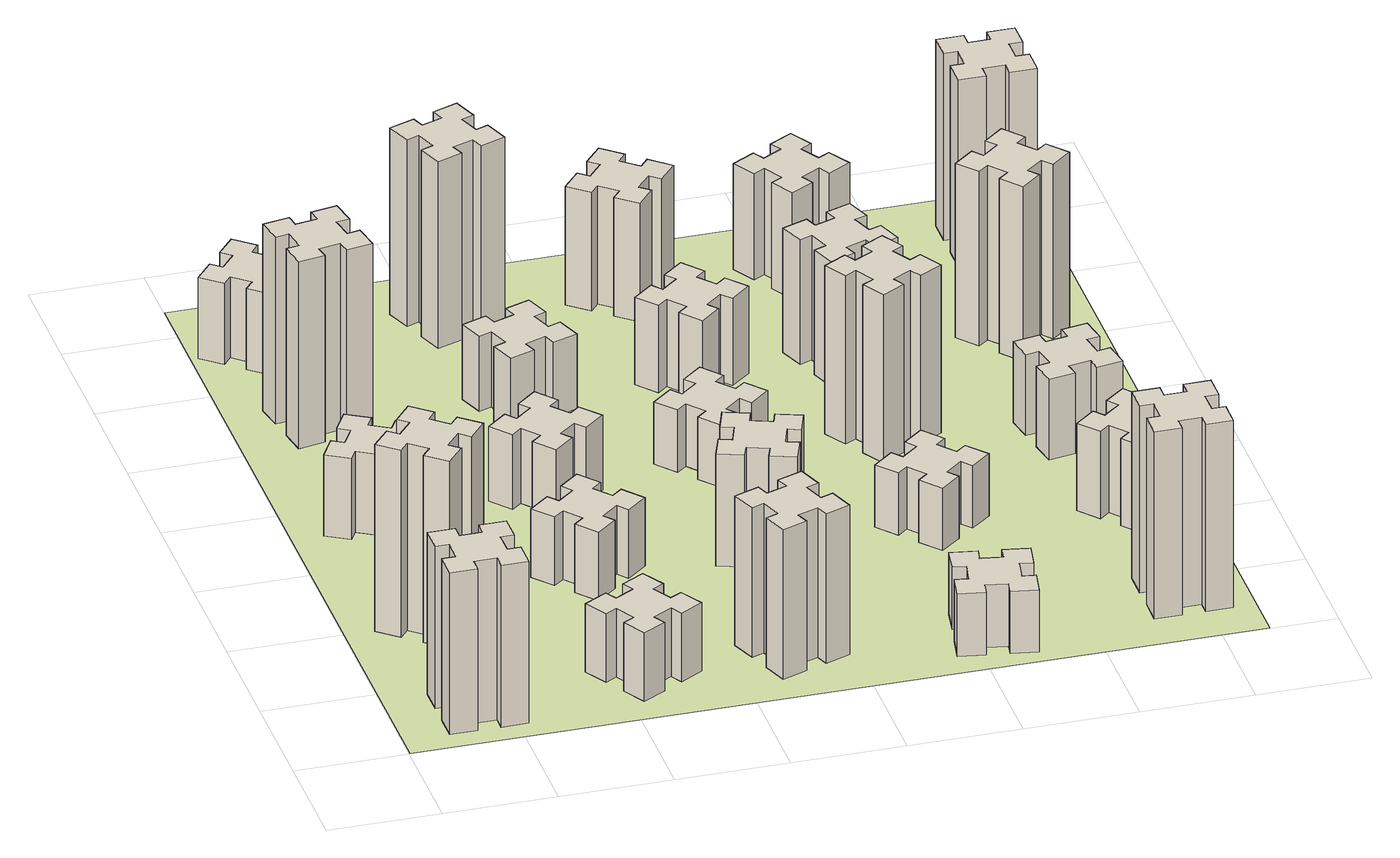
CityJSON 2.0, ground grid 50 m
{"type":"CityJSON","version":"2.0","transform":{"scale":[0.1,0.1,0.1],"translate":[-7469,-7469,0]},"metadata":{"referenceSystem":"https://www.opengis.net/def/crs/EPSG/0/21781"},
"CityObjects":{
"building1":{"type":"Building","attributes":{"class":"1000","function":"1000","usage":"1000","yearOfConstruction":2016,"roofType":"1000","measuredHeight":78,"storeysAboveGround":30,"storeysBelowGround":0},"geometry":[{"type":"Solid","lod":"1","boundaries":[[[[0,1,2,3,4,5,6,7,8,9,10,11,12,13,14,15,16,17,18,19]],[[17,16,20,21]],[[16,15,22,20]],[[15,14,23,22]],[[14,13,24,23]],[[13,12,25,24]],[[12,11,26,25]],[[11,10,27,26]],[[10,9,28,27]],[[9,8,29,28]],[[8,7,30,29]],[[7,6,31,30]],[[6,5,32,31]],[[5,4,33,32]],[[4,3,34,33]],[[3,2,35,34]],[[2,1,36,35]],[[1,0,37,36]],[[0,19,38,37]],[[19,18,39,38]],[[18,17,21,39]],[[24,25,26,27,28,29,30,31,32,33,34,35,36,37,38,39,21,20,22,23]]]]}]},
"building2":{"type":"Building","attributes":{"class":"1000","function":"1000","usage":"1000","yearOfConstruction":2016,"roofType":"1000","measuredHeight":90,"storeysAboveGround":30,"storeysBelowGround":0},"geometry":[{"type":"Solid","lod":"1","boundaries":[[[[40,41,42,43,44,45,46,47,48,49,50,51,52,53,54,55,56,57,58,59]],[[57,56,60,61]],[[56,55,62,60]],[[55,54,63,62]],[[54,53,64,63]],[[53,52,65,64]],[[52,51,66,65]],[[51,50,67,66]],[[50,49,68,67]],[[49,48,69,68]],[[48,47,70,69]],[[47,46,71,70]],[[46,45,72,71]],[[45,44,73,72]],[[44,43,74,73]],[[43,42,75,74]],[[42,41,76,75]],[[41,40,77,76]],[[40,59,78,77]],[[59,58,79,78]],[[58,57,61,79]],[[64,65,66,67,68,69,70,71,72,73,74,75,76,77,78,79,61,60,62,63]]]]}]},
"building3":{"type":"Building","attributes":{"class":"1000","function":"1000","usage":"1000","yearOfConstruction":2016,"roofType":"1000","measuredHeight":39,"storeysAboveGround":30,"storeysBelowGround":0},"geometry":[{"type":"Solid","lod":"1","boundaries":[[[[80,81,82,83,84,85,86,87,88,89,90,91,92,93,94,95,96,97,98,99]],[[97,96,100,101]],[[96,95,102,100]],[[95,94,103,102]],[[94,93,104,103]],[[93,92,105,104]],[[92,91,106,105]],[[91,90,107,106]],[[90,89,108,107]],[[89,88,109,108]],[[88,87,110,109]],[[87,86,111,110]],[[86,85,112,111]],[[85,84,113,112]],[[84,83,114,113]],[[83,82,115,114]],[[82,81,116,115]],[[81,80,117,116]],[[80,99,118,117]],[[99,98,119,118]],[[98,97,101,119]],[[104,105,106,107,108,109,110,111,112,113,114,115,116,117,118,119,101,100,102,103]]]]}]},
"building4":{"type":"Building","attributes":{"class":"1000","function":"1000","usage":"1000","yearOfConstruction":2016,"roofType":"1000","measuredHeight":90,"storeysAboveGround":30,"storeysBelowGround":0},"geometry":[{"type":"Solid","lod":"1","boundaries":[[[[120,121,122,123,124,125,126,127,128,129,130,131,132,133,134,135,136,137,138,139]],[[137,136,140,141]],[[136,135,142,140]],[[135,134,143,142]],[[134,133,144,143]],[[133,132,145,144]],[[132,131,146,145]],[[131,130,147,146]],[[130,129,148,147]],[[129,128,149,148]],[[128,127,150,149]],[[127,126,151,150]],[[126,125,152,151]],[[125,124,153,152]],[[124,123,154,153]],[[123,122,155,154]],[[122,121,156,155]],[[121,120,157,156]],[[120,139,158,157]],[[139,138,159,158]],[[138,137,141,159]],[[144,145,146,147,148,149,150,151,152,153,154,155,156,157,158,159,141,140,142,143]]]]}]},
"building5":{"type":"Building","attributes":{"class":"1000","function":"1000","usage":"1000","yearOfConstruction":2016,"roofType":"1000","measuredHeight":33,"storeysAboveGround":30,"storeysBelowGround":0},"geometry":[{"type":"Solid","lod":"1","boundaries":[[[[160,161,162,163,164,165,166,167,168,169,170,171,172,173,174,175,176,177,178,179]],[[177,176,180,181]],[[176,175,182,180]],[[175,174,183,182]],[[174,173,184,183]],[[173,172,185,184]],[[172,171,186,185]],[[171,170,187,186]],[[170,169,188,187]],[[169,168,189,188]],[[168,167,190,189]],[[167,166,191,190]],[[166,165,192,191]],[[165,164,193,192]],[[164,163,194,193]],[[163,162,195,194]],[[162,161,196,195]],[[161,160,197,196]],[[160,179,198,197]],[[179,178,199,198]],[[178,177,181,199]],[[184,185,186,187,188,189,190,191,192,193,194,195,196,197,198,199,181,180,182,183]]]]}]},
"building6":{"type":"Building","attributes":{"class":"1000","function":"1000","usage":"1000","yearOfConstruction":2016,"roofType":"1000","measuredHeight":39,"storeysAboveGround":30,"storeysBelowGround":0},"geometry":[{"type":"Solid","lod":"1","boundaries":[[[[200,201,202,203,204,205,206,207,208,209,210,211,212,213,214,215,216,217,218,219]],[[217,216,220,221]],[[216,215,222,220]],[[215,214,223,222]],[[214,213,224,223]],[[213,212,225,224]],[[212,211,226,225]],[[211,210,227,226]],[[210,209,228,227]],[[209,208,229,228]],[[208,207,230,229]],[[207,206,231,230]],[[206,205,232,231]],[[205,204,233,232]],[[204,203,234,233]],[[203,202,235,234]],[[202,201,236,235]],[[201,200,237,236]],[[200,219,238,237]],[[219,218,239,238]],[[218,217,221,239]],[[224,225,226,227,228,229,230,231,232,233,234,235,236,237,238,239,221,220,222,223]]]]}]},
"building7":{"type":"Building","attributes":{"class":"1000","function":"1000","usage":"1000","yearOfConstruction":2016,"roofType":"1000","measuredHeight":33,"storeysAboveGround":30,"storeysBelowGround":0},"geometry":[{"type":"Solid","lod":"1","boundaries":[[[[240,241,242,243,244,245,246,247,248,249,250,251,252,253,254,255,256,257,258,259]],[[257,256,260,261]],[[256,255,262,260]],[[255,254,263,262]],[[254,253,264,263]],[[253,252,265,264]],[[252,251,266,265]],[[251,250,267,266]],[[250,249,268,267]],[[249,248,269,268]],[[248,247,270,269]],[[247,246,271,270]],[[246,245,272,271]],[[245,244,273,272]],[[244,243,274,273]],[[243,242,275,274]],[[242,241,276,275]],[[241,240,277,276]],[[240,259,278,277]],[[259,258,279,278]],[[258,257,261,279]],[[264,265,266,267,268,269,270,271,272,273,274,275,276,277,278,279,261,260,262,263]]]]}]},
"building8":{"type":"Building","attributes":{"class":"1000","function":"1000","usage":"1000","yearOfConstruction":2016,"roofType":"1000","measuredHeight":36,"storeysAboveGround":30,"storeysBelowGround":0},"geometry":[{"type":"Solid","lod":"1","boundaries":[[[[280,281,282,283,284,285,286,287,288,289,290,291,292,293,294,295,296,297,298,299]],[[297,296,300,301]],[[296,295,302,300]],[[295,294,303,302]],[[294,293,304,303]],[[293,292,305,304]],[[292,291,306,305]],[[291,290,307,306]],[[290,289,308,307]],[[289,288,309,308]],[[288,287,310,309]],[[287,286,311,310]],[[286,285,312,311]],[[285,284,313,312]],[[284,283,314,313]],[[283,282,315,314]],[[282,281,316,315]],[[281,280,317,316]],[[280,299,318,317]],[[299,298,319,318]],[[298,297,301,319]],[[304,305,306,307,308,309,310,311,312,313,314,315,316,317,318,319,301,300,302,303]]]]}]},
"building9":{"type":"Building","attributes":{"class":"1000","function":"1000","usage":"1000","yearOfConstruction":2016,"roofType":"1000","measuredHeight":72,"storeysAboveGround":30,"storeysBelowGround":0},"geometry":[{"type":"Solid","lod":"1","boundaries":[[[[320,321,322,323,324,325,326,327,328,329,330,331,332,333,334,335,336,337,338,339]],[[337,336,340,341]],[[336,335,342,340]],[[335,334,343,342]],[[334,333,344,343]],[[333,332,345,344]],[[332,331,346,345]],[[331,330,347,346]],[[330,329,348,347]],[[329,328,349,348]],[[328,327,350,349]],[[327,326,351,350]],[[326,325,352,351]],[[325,324,353,352]],[[324,323,354,353]],[[323,322,355,354]],[[322,321,356,355]],[[321,320,357,356]],[[320,339,358,357]],[[339,338,359,358]],[[338,337,341,359]],[[344,345,346,347,348,349,350,351,352,353,354,355,356,357,358,359,341,340,342,343]]]]}]},
"building10":{"type":"Building","attributes":{"class":"1000","function":"1000","usage":"1000","yearOfConstruction":2016,"roofType":"1000","measuredHeight":36,"storeysAboveGround":30,"storeysBelowGround":0},"geometry":[{"type":"Solid","lod":"1","boundaries":[[[[360,361,362,363,364,365,366,367,368,369,370,371,372,373,374,375,376,377,378,379]],[[377,376,380,381]],[[376,375,382,380]],[[375,374,383,382]],[[374,373,384,383]],[[373,372,385,384]],[[372,371,386,385]],[[371,370,387,386]],[[370,369,388,387]],[[369,368,389,388]],[[368,367,390,389]],[[367,366,391,390]],[[366,365,392,391]],[[365,364,393,392]],[[364,363,394,393]],[[363,362,395,394]],[[362,361,396,395]],[[361,360,397,396]],[[360,379,398,397]],[[379,378,399,398]],[[378,377,381,399]],[[384,385,386,387,388,389,390,391,392,393,394,395,396,397,398,399,381,380,382,383]]]]}]},
"building11":{"type":"Building","attributes":{"class":"1000","function":"1000","usage":"1000","yearOfConstruction":2016,"roofType":"1000","measuredHeight":90,"storeysAboveGround":30,"storeysBelowGround":0},"geometry":[{"type":"Solid","lod":"1","boundaries":[[[[400,401,402,403,404,405,406,407,408,409,410,411,412,413,414,415,416,417,418,419]],[[417,416,420,421]],[[416,415,422,420]],[[415,414,423,422]],[[414,413,424,423]],[[413,412,425,424]],[[412,411,426,425]],[[411,410,427,426]],[[410,409,428,427]],[[409,408,429,428]],[[408,407,430,429]],[[407,406,431,430]],[[406,405,432,431]],[[405,404,433,432]],[[404,403,434,433]],[[403,402,435,434]],[[402,401,436,435]],[[401,400,437,436]],[[400,419,438,437]],[[419,418,439,438]],[[418,417,421,439]],[[424,425,426,427,428,429,430,431,432,433,434,435,436,437,438,439,421,420,422,423]]]]}]},
"building12":{"type":"Building","attributes":{"class":"1000","function":"1000","usage":"1000","yearOfConstruction":2016,"roofType":"1000","measuredHeight":54,"storeysAboveGround":30,"storeysBelowGround":0},"geometry":[{"type":"Solid","lod":"1","boundaries":[[[[440,441,442,443,444,445,446,447,448,449,450,451,452,453,454,455,456,457,458,459]],[[457,456,460,461]],[[456,455,462,460]],[[455,454,463,462]],[[454,453,464,463]],[[453,452,465,464]],[[452,451,466,465]],[[451,450,467,466]],[[450,449,468,467]],[[449,448,469,468]],[[448,447,470,469]],[[447,446,471,470]],[[446,445,472,471]],[[445,444,473,472]],[[444,443,474,473]],[[443,442,475,474]],[[442,441,476,475]],[[441,440,477,476]],[[440,459,478,477]],[[459,458,479,478]],[[458,457,461,479]],[[464,465,466,467,468,469,470,471,472,473,474,475,476,477,478,479,461,460,462,463]]]]}]},
"building13":{"type":"Building","attributes":{"class":"1000","function":"1000","usage":"1000","yearOfConstruction":2016,"roofType":"1000","measuredHeight":30,"storeysAboveGround":30,"storeysBelowGround":0},"geometry":[{"type":"Solid","lod":"1","boundaries":[[[[480,481,482,483,484,485,486,487,488,489,490,491,492,493,494,495,496,497,498,499]],[[497,496,500,501]],[[496,495,502,500]],[[495,494,503,502]],[[494,493,504,503]],[[493,492,505,504]],[[492,491,506,505]],[[491,490,507,506]],[[490,489,508,507]],[[489,488,509,508]],[[488,487,510,509]],[[487,486,511,510]],[[486,485,512,511]],[[485,484,513,512]],[[484,483,514,513]],[[483,482,515,514]],[[482,481,516,515]],[[481,480,517,516]],[[480,499,518,517]],[[499,498,519,518]],[[498,497,501,519]],[[504,505,506,507,508,509,510,511,512,513,514,515,516,517,518,519,501,500,502,503]]]]}]},
"building14":{"type":"Building","attributes":{"class":"1000","function":"1000","usage":"1000","yearOfConstruction":2016,"roofType":"1000","measuredHeight":30,"storeysAboveGround":30,"storeysBelowGround":0},"geometry":[{"type":"Solid","lod":"1","boundaries":[[[[520,521,522,523,524,525,526,527,528,529,530,531,532,533,534,535,536,537,538,539]],[[537,536,540,541]],[[536,535,542,540]],[[535,534,543,542]],[[534,533,544,543]],[[533,532,545,544]],[[532,531,546,545]],[[531,530,547,546]],[[530,529,548,547]],[[529,528,549,548]],[[528,527,550,549]],[[527,526,551,550]],[[526,525,552,551]],[[525,524,553,552]],[[524,523,554,553]],[[523,522,555,554]],[[522,521,556,555]],[[521,520,557,556]],[[520,539,558,557]],[[539,538,559,558]],[[538,537,541,559]],[[544,545,546,547,548,549,550,551,552,553,554,555,556,557,558,559,541,540,542,543]]]]}]},
"building15":{"type":"Building","attributes":{"class":"1000","function":"1000","usage":"1000","yearOfConstruction":2016,"roofType":"1000","measuredHeight":42,"storeysAboveGround":30,"storeysBelowGround":0},"geometry":[{"type":"Solid","lod":"1","boundaries":[[[[560,561,562,563,564,565,566,567,568,569,570,571,572,573,574,575,576,577,578,579]],[[577,576,580,581]],[[576,575,582,580]],[[575,574,583,582]],[[574,573,584,583]],[[573,572,585,584]],[[572,571,586,585]],[[571,570,587,586]],[[570,569,588,587]],[[569,568,589,588]],[[568,567,590,589]],[[567,566,591,590]],[[566,565,592,591]],[[565,564,593,592]],[[564,563,594,593]],[[563,562,595,594]],[[562,561,596,595]],[[561,560,597,596]],[[560,579,598,597]],[[579,578,599,598]],[[578,577,581,599]],[[584,585,586,587,588,589,590,591,592,593,594,595,596,597,598,599,581,580,582,583]]]]}]},
"building16":{"type":"Building","attributes":{"class":"1000","function":"1000","usage":"1000","yearOfConstruction":2016,"roofType":"1000","measuredHeight":57,"storeysAboveGround":30,"storeysBelowGround":0},"geometry":[{"type":"Solid","lod":"1","boundaries":[[[[600,601,602,603,604,605,606,607,608,609,610,611,612,613,614,615,616,617,618,619]],[[617,616,620,621]],[[616,615,622,620]],[[615,614,623,622]],[[614,613,624,623]],[[613,612,625,624]],[[612,611,626,625]],[[611,610,627,626]],[[610,609,628,627]],[[609,608,629,628]],[[608,607,630,629]],[[607,606,631,630]],[[606,605,632,631]],[[605,604,633,632]],[[604,603,634,633]],[[603,602,635,634]],[[602,601,636,635]],[[601,600,637,636]],[[600,619,638,637]],[[619,618,639,638]],[[618,617,621,639]],[[624,625,626,627,628,629,630,631,632,633,634,635,636,637,638,639,621,620,622,623]]]]}]},
"building17":{"type":"Building","attributes":{"class":"1000","function":"1000","usage":"1000","yearOfConstruction":2016,"roofType":"1000","measuredHeight":30,"storeysAboveGround":30,"storeysBelowGround":0},"geometry":[{"type":"Solid","lod":"1","boundaries":[[[[640,641,642,643,644,645,646,647,648,649,650,651,652,653,654,655,656,657,658,659]],[[657,656,660,661]],[[656,655,662,660]],[[655,654,663,662]],[[654,653,664,663]],[[653,652,665,664]],[[652,651,666,665]],[[651,650,667,666]],[[650,649,668,667]],[[649,648,669,668]],[[648,647,670,669]],[[647,646,671,670]],[[646,645,672,671]],[[645,644,673,672]],[[644,643,674,673]],[[643,642,675,674]],[[642,641,676,675]],[[641,640,677,676]],[[640,659,678,677]],[[659,658,679,678]],[[658,657,661,679]],[[664,665,666,667,668,669,670,671,672,673,674,675,676,677,678,679,661,660,662,663]]]]}]},
"building18":{"type":"Building","attributes":{"class":"1000","function":"1000","usage":"1000","yearOfConstruction":2016,"roofType":"1000","measuredHeight":81,"storeysAboveGround":30,"storeysBelowGround":0},"geometry":[{"type":"Solid","lod":"1","boundaries":[[[[680,681,682,683,684,685,686,687,688,689,690,691,692,693,694,695,696,697,698,699]],[[697,696,700,701]],[[696,695,702,700]],[[695,694,703,702]],[[694,693,704,703]],[[693,692,705,704]],[[692,691,706,705]],[[691,690,707,706]],[[690,689,708,707]],[[689,688,709,708]],[[688,687,710,709]],[[687,686,711,710]],[[686,685,712,711]],[[685,684,713,712]],[[684,683,714,713]],[[683,682,715,714]],[[682,681,716,715]],[[681,680,717,716]],[[680,699,718,717]],[[699,698,719,718]],[[698,697,701,719]],[[704,705,706,707,708,709,710,711,712,713,714,715,716,717,718,719,701,700,702,703]]]]}]},
"building19":{"type":"Building","attributes":{"class":"1000","function":"1000","usage":"1000","yearOfConstruction":2016,"roofType":"1000","measuredHeight":60,"storeysAboveGround":30,"storeysBelowGround":0},"geometry":[{"type":"Solid","lod":"1","boundaries":[[[[720,721,722,723,724,725,726,727,728,729,730,731,732,733,734,735,736,737,738,739]],[[737,736,740,741]],[[736,735,742,740]],[[735,734,743,742]],[[734,733,744,743]],[[733,732,745,744]],[[732,731,746,745]],[[731,730,747,746]],[[730,729,748,747]],[[729,728,749,748]],[[728,727,750,749]],[[727,726,751,750]],[[726,725,752,751]],[[725,724,753,752]],[[724,723,754,753]],[[723,722,755,754]],[[722,721,756,755]],[[721,720,757,756]],[[720,739,758,757]],[[739,738,759,758]],[[738,737,741,759]],[[744,745,746,747,748,749,750,751,752,753,754,755,756,757,758,759,741,740,742,743]]]]}]},
"building20":{"type":"Building","attributes":{"class":"1000","function":"1000","usage":"1000","yearOfConstruction":2016,"roofType":"1000","measuredHeight":90,"storeysAboveGround":30,"storeysBelowGround":0},"geometry":[{"type":"Solid","lod":"1","boundaries":[[[[760,761,762,763,764,765,766,767,768,769,770,771,772,773,774,775,776,777,778,779]],[[777,776,780,781]],[[776,775,782,780]],[[775,774,783,782]],[[774,773,784,783]],[[773,772,785,784]],[[772,771,786,785]],[[771,770,787,786]],[[770,769,788,787]],[[769,768,789,788]],[[768,767,790,789]],[[767,766,791,790]],[[766,765,792,791]],[[765,764,793,792]],[[764,763,794,793]],[[763,762,795,794]],[[762,761,796,795]],[[761,760,797,796]],[[760,779,798,797]],[[779,778,799,798]],[[778,777,781,799]],[[784,785,786,787,788,789,790,791,792,793,794,795,796,797,798,799,781,780,782,783]]]]}]},
"building21":{"type":"Building","attributes":{"class":"1000","function":"1000","usage":"1000","yearOfConstruction":2016,"roofType":"1000","measuredHeight":51,"storeysAboveGround":30,"storeysBelowGround":0},"geometry":[{"type":"Solid","lod":"1","boundaries":[[[[800,801,802,803,804,805,806,807,808,809,810,811,812,813,814,815,816,817,818,819]],[[817,816,820,821]],[[816,815,822,820]],[[815,814,823,822]],[[814,813,824,823]],[[813,812,825,824]],[[812,811,826,825]],[[811,810,827,826]],[[810,809,828,827]],[[809,808,829,828]],[[808,807,830,829]],[[807,806,831,830]],[[806,805,832,831]],[[805,804,833,832]],[[804,803,834,833]],[[803,802,835,834]],[[802,801,836,835]],[[801,800,837,836]],[[800,819,838,837]],[[819,818,839,838]],[[818,817,821,839]],[[824,825,826,827,828,829,830,831,832,833,834,835,836,837,838,839,821,820,822,823]]]]}]},
"building22":{"type":"Building","attributes":{"class":"1000","function":"1000","usage":"1000","yearOfConstruction":2016,"roofType":"1000","measuredHeight":42,"storeysAboveGround":30,"storeysBelowGround":0},"geometry":[{"type":"Solid","lod":"1","boundaries":[[[[840,841,842,843,844,845,846,847,848,849,850,851,852,853,854,855,856,857,858,859]],[[857,856,860,861]],[[856,855,862,860]],[[855,854,863,862]],[[854,853,864,863]],[[853,852,865,864]],[[852,851,866,865]],[[851,850,867,866]],[[850,849,868,867]],[[849,848,869,868]],[[848,847,870,869]],[[847,846,871,870]],[[846,845,872,871]],[[845,844,873,872]],[[844,843,874,873]],[[843,842,875,874]],[[842,841,876,875]],[[841,840,877,876]],[[840,859,878,877]],[[859,858,879,878]],[[858,857,861,879]],[[864,865,866,867,868,869,870,871,872,873,874,875,876,877,878,879,861,860,862,863]]]]}]},
"building23":{"type":"Building","attributes":{"class":"1000","function":"1000","usage":"1000","yearOfConstruction":2016,"roofType":"1000","measuredHeight":39,"storeysAboveGround":30,"storeysBelowGround":0},"geometry":[{"type":"Solid","lod":"1","boundaries":[[[[880,881,882,883,884,885,886,887,888,889,890,891,892,893,894,895,896,897,898,899]],[[897,896,900,901]],[[896,895,902,900]],[[895,894,903,902]],[[894,893,904,903]],[[893,892,905,904]],[[892,891,906,905]],[[891,890,907,906]],[[890,889,908,907]],[[889,888,909,908]],[[888,887,910,909]],[[887,886,911,910]],[[886,885,912,911]],[[885,884,913,912]],[[884,883,914,913]],[[883,882,915,914]],[[882,881,916,915]],[[881,880,917,916]],[[880,899,918,917]],[[899,898,919,918]],[[898,897,901,919]],[[904,905,906,907,908,909,910,911,912,913,914,915,916,917,918,919,901,900,902,903]]]]}]},
"building24":{"type":"Building","attributes":{"class":"1000","function":"1000","usage":"1000","yearOfConstruction":2016,"roofType":"1000","measuredHeight":84,"storeysAboveGround":30,"storeysBelowGround":0},"geometry":[{"type":"Solid","lod":"1","boundaries":[[[[920,921,922,923,924,925,926,927,928,929,930,931,932,933,934,935,936,937,938,939]],[[937,936,940,941]],[[936,935,942,940]],[[935,934,943,942]],[[934,933,944,943]],[[933,932,945,944]],[[932,931,946,945]],[[931,930,947,946]],[[930,929,948,947]],[[929,928,949,948]],[[928,927,950,949]],[[927,926,951,950]],[[926,925,952,951]],[[925,924,953,952]],[[924,923,954,953]],[[923,922,955,954]],[[922,921,956,955]],[[921,920,957,956]],[[920,939,958,957]],[[939,938,959,958]],[[938,937,941,959]],[[944,945,946,947,948,949,950,951,952,953,954,955,956,957,958,959,941,940,942,943]]]]}]},
"building25":{"type":"Building","attributes":{"class":"1000","function":"1000","usage":"1000","yearOfConstruction":2016,"roofType":"1000","measuredHeight":90,"storeysAboveGround":30,"storeysBelowGround":0},"geometry":[{"type":"Solid","lod":"1","boundaries":[[[[960,961,962,963,964,965,966,967,968,969,970,971,972,973,974,975,976,977,978,979]],[[977,976,980,981]],[[976,975,982,980]],[[975,974,983,982]],[[974,973,984,983]],[[973,972,985,984]],[[972,971,986,985]],[[971,970,987,986]],[[970,969,988,987]],[[969,968,989,988]],[[968,967,990,989]],[[967,966,991,990]],[[966,965,992,991]],[[965,964,993,992]],[[964,963,994,993]],[[963,962,995,994]],[[962,961,996,995]],[[961,960,997,996]],[[960,979,998,997]],[[979,978,999,998]],[[978,977,981,999]],[[984,985,986,987,988,989,990,991,992,993,994,995,996,997,998,999,981,980,982,983]]]]}]},
"landuse1":{"type":"LandUse","attributes":{"name":"plot1","function":"1010"},"geometry":[{"type":"MultiSurface","lod":"1","boundaries":[[[1000,1001,1002,1003]]]}]}
},
"vertices":[
[265,325,0],[265,225,0],[205,225,0],[205,105,0],[325,105,0],[325,165,0],[425,165,0],[425,105,0],[545,105,0],[545,225,0],[485,225,0],[485,325,0],[545,325,0],[545,445,0],[425,445,0],[425,385,0],[325,385,0],[325,445,0],[205,445,0],[205,325,0],[325,385,780],[325,445,780],[425,385,780],[425,445,780],[545,445,780],[545,325,780],[485,325,780],[485,225,780],[545,225,780],[545,105,780],[425,105,780],[425,165,780],[325,165,780],[325,105,780],[205,105,780],[205,225,780],[265,225,780],[265,325,780],[205,325,780],[205,445,780],
[484,1067,0],[408,1132,0],[446,1178,0],[354,1255,0],[277,1163,0],[323,1124,0],[259,1048,0],[213,1086,0],[136,994,0],[228,917,0],[266,963,0],[343,899,0],[304,853,0],[396,776,0],[473,868,0],[427,906,0],[492,983,0],[538,944,0],[615,1036,0],[523,1113,0],[492,983,900],[538,944,900],[427,906,900],[473,868,900],[396,776,900],[304,853,900],[343,899,900],[266,963,900],[228,917,900],[136,994,900],[213,1086,900],[259,1048,900],[323,1124,900],[277,1163,900],[354,1255,900],[446,1178,900],[408,1132,900],[484,1067,900],[523,1113,900],[615,1036,900],
[474,1926,0],[387,1976,0],[417,2028,0],[313,2088,0],[253,1984,0],[305,1954,0],[255,1867,0],[203,1897,0],[143,1793,0],[247,1733,0],[277,1785,0],[364,1735,0],[334,1683,0],[438,1623,0],[498,1727,0],[446,1757,0],[496,1844,0],[548,1814,0],[608,1918,0],[504,1978,0],[496,1844,390],[548,1814,390],[446,1757,390],[498,1727,390],[438,1623,390],[334,1683,390],[364,1735,390],[277,1785,390],[247,1733,390],[143,1793,390],[203,1897,390],[255,1867,390],[305,1954,390],[253,1984,390],[313,2088,390],[417,2028,390],[387,1976,390],[474,1926,390],[504,1978,390],[608,1918,390],
[405,2812,0],[307,2795,0],[297,2854,0],[178,2833,0],[199,2715,0],[258,2725,0],[276,2627,0],[217,2617,0],[237,2498,0],[356,2519,0],[345,2578,0],[444,2596,0],[454,2537,0],[572,2557,0],[551,2676,0],[492,2665,0],[475,2764,0],[534,2774,0],[513,2892,0],[395,2871,0],[475,2764,900],[534,2774,900],[492,2665,900],[551,2676,900],[572,2557,900],[454,2537,900],[444,2596,900],[345,2578,900],[356,2519,900],[237,2498,900],[217,2617,900],[276,2627,900],[258,2725,900],[199,2715,900],[178,2833,900],[297,2854,900],[307,2795,900],[405,2812,900],[395,2871,900],[513,2892,900],
[1127,255,0],[1214,305,0],[1244,253,0],[1348,313,0],[1288,417,0],[1236,387,0],[1186,474,0],[1238,504,0],[1178,608,0],[1074,548,0],[1104,496,0],[1017,446,0],[987,498,0],[883,438,0],[943,334,0],[995,364,0],[1045,277,0],[993,247,0],[1053,143,0],[1157,203,0],[1045,277,330],[993,247,330],[995,364,330],[943,334,330],[883,438,330],[987,498,330],[1017,446,330],[1104,496,330],[1074,548,330],[1178,608,330],[1238,504,330],[1186,474,330],[1236,387,330],[1288,417,330],[1348,313,330],[1244,253,330],[1214,305,330],[1127,255,330],[1157,203,330],[1053,143,330],
[384,3387,0],[308,3452,0],[346,3498,0],[254,3575,0],[177,3483,0],[223,3444,0],[159,3368,0],[113,3406,0],[36,3314,0],[128,3237,0],[166,3283,0],[243,3219,0],[204,3173,0],[296,3096,0],[373,3188,0],[327,3226,0],[392,3303,0],[438,3264,0],[515,3356,0],[423,3433,0],[392,3303,390],[438,3264,390],[327,3226,390],[373,3188,390],[296,3096,390],[204,3173,390],[243,3219,390],[166,3283,390],[128,3237,390],[36,3314,390],[113,3406,390],[159,3368,390],[223,3444,390],[177,3483,390],[254,3575,390],[346,3498,390],[308,3452,390],[384,3387,390],[423,3433,390],[515,3356,390],
[1083,1332,0],[1006,1267,0],[968,1313,0],[876,1236,0],[953,1144,0],[999,1183,0],[1063,1106,0],[1017,1068,0],[1094,976,0],[1186,1053,0],[1148,1099,0],[1224,1163,0],[1263,1117,0],[1355,1194,0],[1278,1286,0],[1232,1248,0],[1167,1324,0],[1213,1363,0],[1136,1455,0],[1044,1378,0],[1167,1324,330],[1213,1363,330],[1232,1248,330],[1278,1286,330],[1355,1194,330],[1263,1117,330],[1224,1163,330],[1148,1099,330],[1186,1053,330],[1094,976,330],[1017,1068,330],[1063,1106,330],[999,1183,330],[953,1144,330],[876,1236,330],[968,1313,330],[1006,1267,330],[1083,1332,330],[1044,1378,330],[1136,1455,330],
[1083,1972,0],[1006,1907,0],[968,1953,0],[876,1876,0],[953,1784,0],[999,1823,0],[1063,1746,0],[1017,1708,0],[1094,1616,0],[1186,1693,0],[1148,1739,0],[1224,1803,0],[1263,1757,0],[1355,1834,0],[1278,1926,0],[1232,1888,0],[1167,1964,0],[1213,2003,0],[1136,2095,0],[1044,2018,0],[1167,1964,360],[1213,2003,360],[1232,1888,360],[1278,1926,360],[1355,1834,360],[1263,1757,360],[1224,1803,360],[1148,1739,360],[1186,1693,360],[1094,1616,360],[1017,1708,360],[1063,1746,360],[999,1823,360],[953,1784,360],[876,1876,360],[968,1953,360],[1006,1907,360],[1083,1972,360],[1044,2018,360],[1136,2095,360],
[1765,496,0],[1671,462,0],[1650,518,0],[1537,477,0],[1579,364,0],[1635,385,0],[1669,291,0],[1613,270,0],[1654,157,0],[1767,199,0],[1746,255,0],[1840,289,0],[1860,233,0],[1973,274,0],[1932,387,0],[1876,366,0],[1842,460,0],[1898,480,0],[1857,593,0],[1744,552,0],[1842,460,720],[1898,480,720],[1876,366,720],[1932,387,720],[1973,274,720],[1860,233,720],[1840,289,720],[1746,255,720],[1767,199,720],[1654,157,720],[1613,270,720],[1669,291,720],[1635,385,720],[1579,364,720],[1537,477,720],[1650,518,720],[1671,462,720],[1765,496,720],[1744,552,720],[1857,593,720],
[1225,2716,0],[1131,2682,0],[1110,2738,0],[997,2697,0],[1039,2584,0],[1095,2605,0],[1129,2511,0],[1073,2490,0],[1114,2377,0],[1227,2419,0],[1206,2475,0],[1300,2509,0],[1320,2453,0],[1433,2494,0],[1392,2607,0],[1336,2586,0],[1302,2680,0],[1358,2700,0],[1317,2813,0],[1204,2772,0],[1302,2680,360],[1358,2700,360],[1336,2586,360],[1392,2607,360],[1433,2494,360],[1320,2453,360],[1300,2509,360],[1206,2475,360],[1227,2419,360],[1114,2377,360],[1073,2490,360],[1129,2511,360],[1095,2605,360],[1039,2584,360],[997,2697,360],[1110,2738,360],[1131,2682,360],[1225,2716,360],[1204,2772,360],[1317,2813,360],
[1125,3456,0],[1031,3422,0],[1010,3478,0],[897,3437,0],[939,3324,0],[995,3345,0],[1029,3251,0],[973,3230,0],[1014,3117,0],[1127,3159,0],[1106,3215,0],[1200,3249,0],[1220,3193,0],[1333,3234,0],[1292,3347,0],[1236,3326,0],[1202,3420,0],[1258,3440,0],[1217,3553,0],[1104,3512,0],[1202,3420,900],[1258,3440,900],[1236,3326,900],[1292,3347,900],[1333,3234,900],[1220,3193,900],[1200,3249,900],[1106,3215,900],[1127,3159,900],[1014,3117,900],[973,3230,900],[1029,3251,900],[995,3345,900],[939,3324,900],[897,3437,900],[1010,3478,900],[1031,3422,900],[1125,3456,900],[1104,3512,900],[1217,3553,900],
[1769,1300,0],[1735,1206,0],[1679,1227,0],[1637,1114,0],[1750,1073,0],[1771,1129,0],[1865,1095,0],[1844,1039,0],[1957,997,0],[1998,1110,0],[1942,1131,0],[1976,1225,0],[2032,1204,0],[2073,1317,0],[1960,1358,0],[1940,1302,0],[1846,1336,0],[1867,1392,0],[1754,1433,0],[1713,1320,0],[1846,1336,540],[1867,1392,540],[1940,1302,540],[1960,1358,540],[2073,1317,540],[2032,1204,540],[1976,1225,540],[1942,1131,540],[1998,1110,540],[1957,997,540],[1844,1039,540],[1865,1095,540],[1771,1129,540],[1750,1073,540],[1637,1114,540],[1679,1227,540],[1735,1206,540],[1769,1300,540],[1713,1320,540],[1754,1433,540],
[1972,1988,0],[1907,2064,0],[1953,2103,0],[1876,2195,0],[1784,2118,0],[1823,2072,0],[1746,2007,0],[1708,2053,0],[1616,1976,0],[1693,1884,0],[1739,1923,0],[1803,1846,0],[1757,1808,0],[1834,1716,0],[1926,1793,0],[1888,1839,0],[1964,1903,0],[2003,1857,0],[2095,1934,0],[2018,2026,0],[1964,1903,300],[2003,1857,300],[1888,1839,300],[1926,1793,300],[1834,1716,300],[1757,1808,300],[1803,1846,300],[1739,1923,300],[1693,1884,300],[1616,1976,300],[1708,2053,300],[1746,2007,300],[1823,2072,300],[1784,2118,300],[1876,2195,300],[1953,2103,300],[1907,2064,300],[1972,1988,300],[2018,2026,300],[2095,1934,300],
[2496,344,0],[2478,245,0],[2419,256,0],[2398,137,0],[2517,117,0],[2527,176,0],[2625,158,0],[2615,99,0],[2733,78,0],[2754,197,0],[2695,207,0],[2712,305,0],[2771,295,0],[2792,413,0],[2674,434,0],[2664,375,0],[2565,392,0],[2576,451,0],[2457,472,0],[2437,354,0],[2565,392,300],[2576,451,300],[2664,375,300],[2674,434,300],[2792,413,300],[2771,295,300],[2712,305,300],[2695,207,300],[2754,197,300],[2733,78,300],[2615,99,300],[2625,158,300],[2527,176,300],[2517,117,300],[2398,137,300],[2419,256,300],[2478,245,300],[2496,344,300],[2437,354,300],[2457,472,300],
[2072,2628,0],[2007,2704,0],[2053,2743,0],[1976,2835,0],[1884,2758,0],[1923,2712,0],[1846,2647,0],[1808,2693,0],[1716,2616,0],[1793,2524,0],[1839,2563,0],[1903,2486,0],[1857,2448,0],[1934,2356,0],[2026,2433,0],[1988,2479,0],[2064,2543,0],[2103,2497,0],[2195,2574,0],[2118,2666,0],[2064,2543,420],[2103,2497,420],[1988,2479,420],[2026,2433,420],[1934,2356,420],[1857,2448,420],[1903,2486,420],[1839,2563,420],[1793,2524,420],[1716,2616,420],[1808,2693,420],[1846,2647,420],[1923,2712,420],[1884,2758,420],[1976,2835,420],[2053,2743,420],[2007,2704,420],[2072,2628,420],[2118,2666,420],[2195,2574,420],
[1964,3387,0],[1888,3452,0],[1926,3498,0],[1834,3575,0],[1757,3483,0],[1803,3444,0],[1739,3368,0],[1693,3406,0],[1616,3314,0],[1708,3237,0],[1746,3283,0],[1823,3219,0],[1784,3173,0],[1876,3096,0],[1953,3188,0],[1907,3226,0],[1972,3303,0],[2018,3264,0],[2095,3356,0],[2003,3433,0],[1972,3303,570],[2018,3264,570],[1907,3226,570],[1953,3188,570],[1876,3096,570],[1784,3173,570],[1823,3219,570],[1746,3283,570],[1708,3237,570],[1616,3314,570],[1693,3406,570],[1739,3368,570],[1803,3444,570],[1757,3483,570],[1834,3575,570],[1926,3498,570],[1888,3452,570],[1964,3387,570],[2003,3433,570],[2095,3356,570],
[2628,1099,0],[2704,1163,0],[2743,1117,0],[2835,1194,0],[2758,1286,0],[2712,1248,0],[2647,1324,0],[2693,1363,0],[2616,1455,0],[2524,1378,0],[2563,1332,0],[2486,1267,0],[2448,1313,0],[2356,1236,0],[2433,1144,0],[2479,1183,0],[2543,1106,0],[2497,1068,0],[2574,976,0],[2666,1053,0],[2543,1106,300],[2497,1068,300],[2479,1183,300],[2433,1144,300],[2356,1236,300],[2448,1313,300],[2486,1267,300],[2563,1332,300],[2524,1378,300],[2616,1455,300],[2693,1363,300],[2647,1324,300],[2712,1248,300],[2758,1286,300],[2835,1194,300],[2743,1117,300],[2704,1163,300],[2628,1099,300],[2666,1053,300],[2574,976,300],
[2716,1967,0],[2666,2054,0],[2718,2084,0],[2658,2188,0],[2554,2128,0],[2584,2076,0],[2497,2026,0],[2467,2078,0],[2363,2018,0],[2423,1914,0],[2475,1944,0],[2525,1857,0],[2473,1827,0],[2533,1723,0],[2637,1783,0],[2607,1835,0],[2694,1885,0],[2724,1833,0],[2828,1893,0],[2768,1997,0],[2694,1885,810],[2724,1833,810],[2607,1835,810],[2637,1783,810],[2533,1723,810],[2473,1827,810],[2525,1857,810],[2475,1944,810],[2423,1914,810],[2363,2018,810],[2467,2078,810],[2497,2026,810],[2584,2076,810],[2554,2128,810],[2658,2188,810],[2718,2084,810],[2666,2054,810],[2716,1967,810],[2768,1997,810],[2828,1893,810],
[2586,2475,0],[2680,2509,0],[2700,2453,0],[2813,2494,0],[2772,2607,0],[2716,2586,0],[2682,2680,0],[2738,2700,0],[2697,2813,0],[2584,2772,0],[2605,2716,0],[2511,2682,0],[2490,2738,0],[2377,2697,0],[2419,2584,0],[2475,2605,0],[2509,2511,0],[2453,2490,0],[2494,2377,0],[2607,2419,0],[2509,2511,600],[2453,2490,600],[2475,2605,600],[2419,2584,600],[2377,2697,600],[2490,2738,600],[2511,2682,600],[2605,2716,600],[2584,2772,600],[2697,2813,600],[2738,2700,600],[2682,2680,600],[2716,2586,600],[2772,2607,600],[2813,2494,600],[2700,2453,600],[2680,2509,600],[2586,2475,600],[2607,2419,600],[2494,2377,600],
[3325,425,0],[3325,325,0],[3265,325,0],[3265,205,0],[3385,205,0],[3385,265,0],[3485,265,0],[3485,205,0],[3605,205,0],[3605,325,0],[3545,325,0],[3545,425,0],[3605,425,0],[3605,545,0],[3485,545,0],[3485,485,0],[3385,485,0],[3385,545,0],[3265,545,0],[3265,425,0],[3385,485,900],[3385,545,900],[3485,485,900],[3485,545,900],[3605,545,900],[3605,425,900],[3545,425,900],[3545,325,900],[3605,325,900],[3605,205,900],[3485,205,900],[3485,265,900],[3385,265,900],[3385,205,900],[3265,205,900],[3265,325,900],[3325,325,900],[3325,425,900],[3265,425,900],[3265,545,900],
[2716,3347,0],[2666,3434,0],[2718,3464,0],[2658,3568,0],[2554,3508,0],[2584,3456,0],[2497,3406,0],[2467,3458,0],[2363,3398,0],[2423,3294,0],[2475,3324,0],[2525,3237,0],[2473,3207,0],[2533,3103,0],[2637,3163,0],[2607,3215,0],[2694,3265,0],[2724,3213,0],[2828,3273,0],[2768,3377,0],[2694,3265,510],[2724,3213,510],[2607,3215,510],[2637,3163,510],[2533,3103,510],[2473,3207,510],[2525,3237,510],[2475,3324,510],[2423,3294,510],[2363,3398,510],[2467,3458,510],[2497,3406,510],[2584,3456,510],[2554,3508,510],[2658,3568,510],[2718,3464,510],[2666,3434,510],[2716,3347,510],[2768,3377,510],[2828,3273,510],
[3552,1148,0],[3487,1224,0],[3533,1263,0],[3456,1355,0],[3364,1278,0],[3403,1232,0],[3326,1167,0],[3288,1213,0],[3196,1136,0],[3273,1044,0],[3319,1083,0],[3383,1006,0],[3337,968,0],[3414,876,0],[3506,953,0],[3468,999,0],[3544,1063,0],[3583,1017,0],[3675,1094,0],[3598,1186,0],[3544,1063,420],[3583,1017,420],[3468,999,420],[3506,953,420],[3414,876,420],[3337,968,420],[3383,1006,420],[3319,1083,420],[3273,1044,420],[3196,1136,420],[3288,1213,420],[3326,1167,420],[3403,1232,420],[3364,1278,420],[3456,1355,420],[3533,1263,420],[3487,1224,420],[3552,1148,420],[3598,1186,420],[3675,1094,420],
[3365,1872,0],[3267,1855,0],[3257,1914,0],[3138,1893,0],[3159,1775,0],[3218,1785,0],[3236,1687,0],[3177,1677,0],[3197,1558,0],[3316,1579,0],[3305,1638,0],[3404,1656,0],[3414,1597,0],[3532,1617,0],[3511,1736,0],[3452,1725,0],[3435,1824,0],[3494,1834,0],[3473,1952,0],[3355,1931,0],[3435,1824,390],[3494,1834,390],[3452,1725,390],[3511,1736,390],[3532,1617,390],[3414,1597,390],[3404,1656,390],[3305,1638,390],[3316,1579,390],[3197,1558,390],[3177,1677,390],[3236,1687,390],[3218,1785,390],[3159,1775,390],[3138,1893,390],[3257,1914,390],[3267,1855,390],[3365,1872,390],[3355,1931,390],[3473,1952,390],
[3452,2628,0],[3387,2704,0],[3433,2743,0],[3356,2835,0],[3264,2758,0],[3303,2712,0],[3226,2647,0],[3188,2693,0],[3096,2616,0],[3173,2524,0],[3219,2563,0],[3283,2486,0],[3237,2448,0],[3314,2356,0],[3406,2433,0],[3368,2479,0],[3444,2543,0],[3483,2497,0],[3575,2574,0],[3498,2666,0],[3444,2543,840],[3483,2497,840],[3368,2479,840],[3406,2433,840],[3314,2356,840],[3237,2448,840],[3283,2486,840],[3219,2563,840],[3173,2524,840],[3096,2616,840],[3188,2693,840],[3226,2647,840],[3303,2712,840],[3264,2758,840],[3356,2835,840],[3433,2743,840],[3387,2704,840],[3452,2628,840],[3498,2666,840],[3575,2574,840],
[3385,3225,0],[3485,3225,0],[3485,3165,0],[3605,3165,0],[3605,3285,0],[3545,3285,0],[3545,3385,0],[3605,3385,0],[3605,3505,0],[3485,3505,0],[3485,3445,0],[3385,3445,0],[3385,3505,0],[3265,3505,0],[3265,3385,0],[3325,3385,0],[3325,3285,0],[3265,3285,0],[3265,3165,0],[3385,3165,0],[3325,3285,900],[3265,3285,900],[3325,3385,900],[3265,3385,900],[3265,3505,900],[3385,3505,900],[3385,3445,900],[3485,3445,900],[3485,3505,900],[3605,3505,900],[3605,3385,900],[3545,3385,900],[3545,3285,900],[3605,3285,900],[3605,3165,900],[3485,3165,900],[3485,3225,900],[3385,3225,900],[3385,3165,900],[3265,3165,900],
[5,3705,0],[3705,3705,0],[3705,5,0],[5,5,0]
]}
